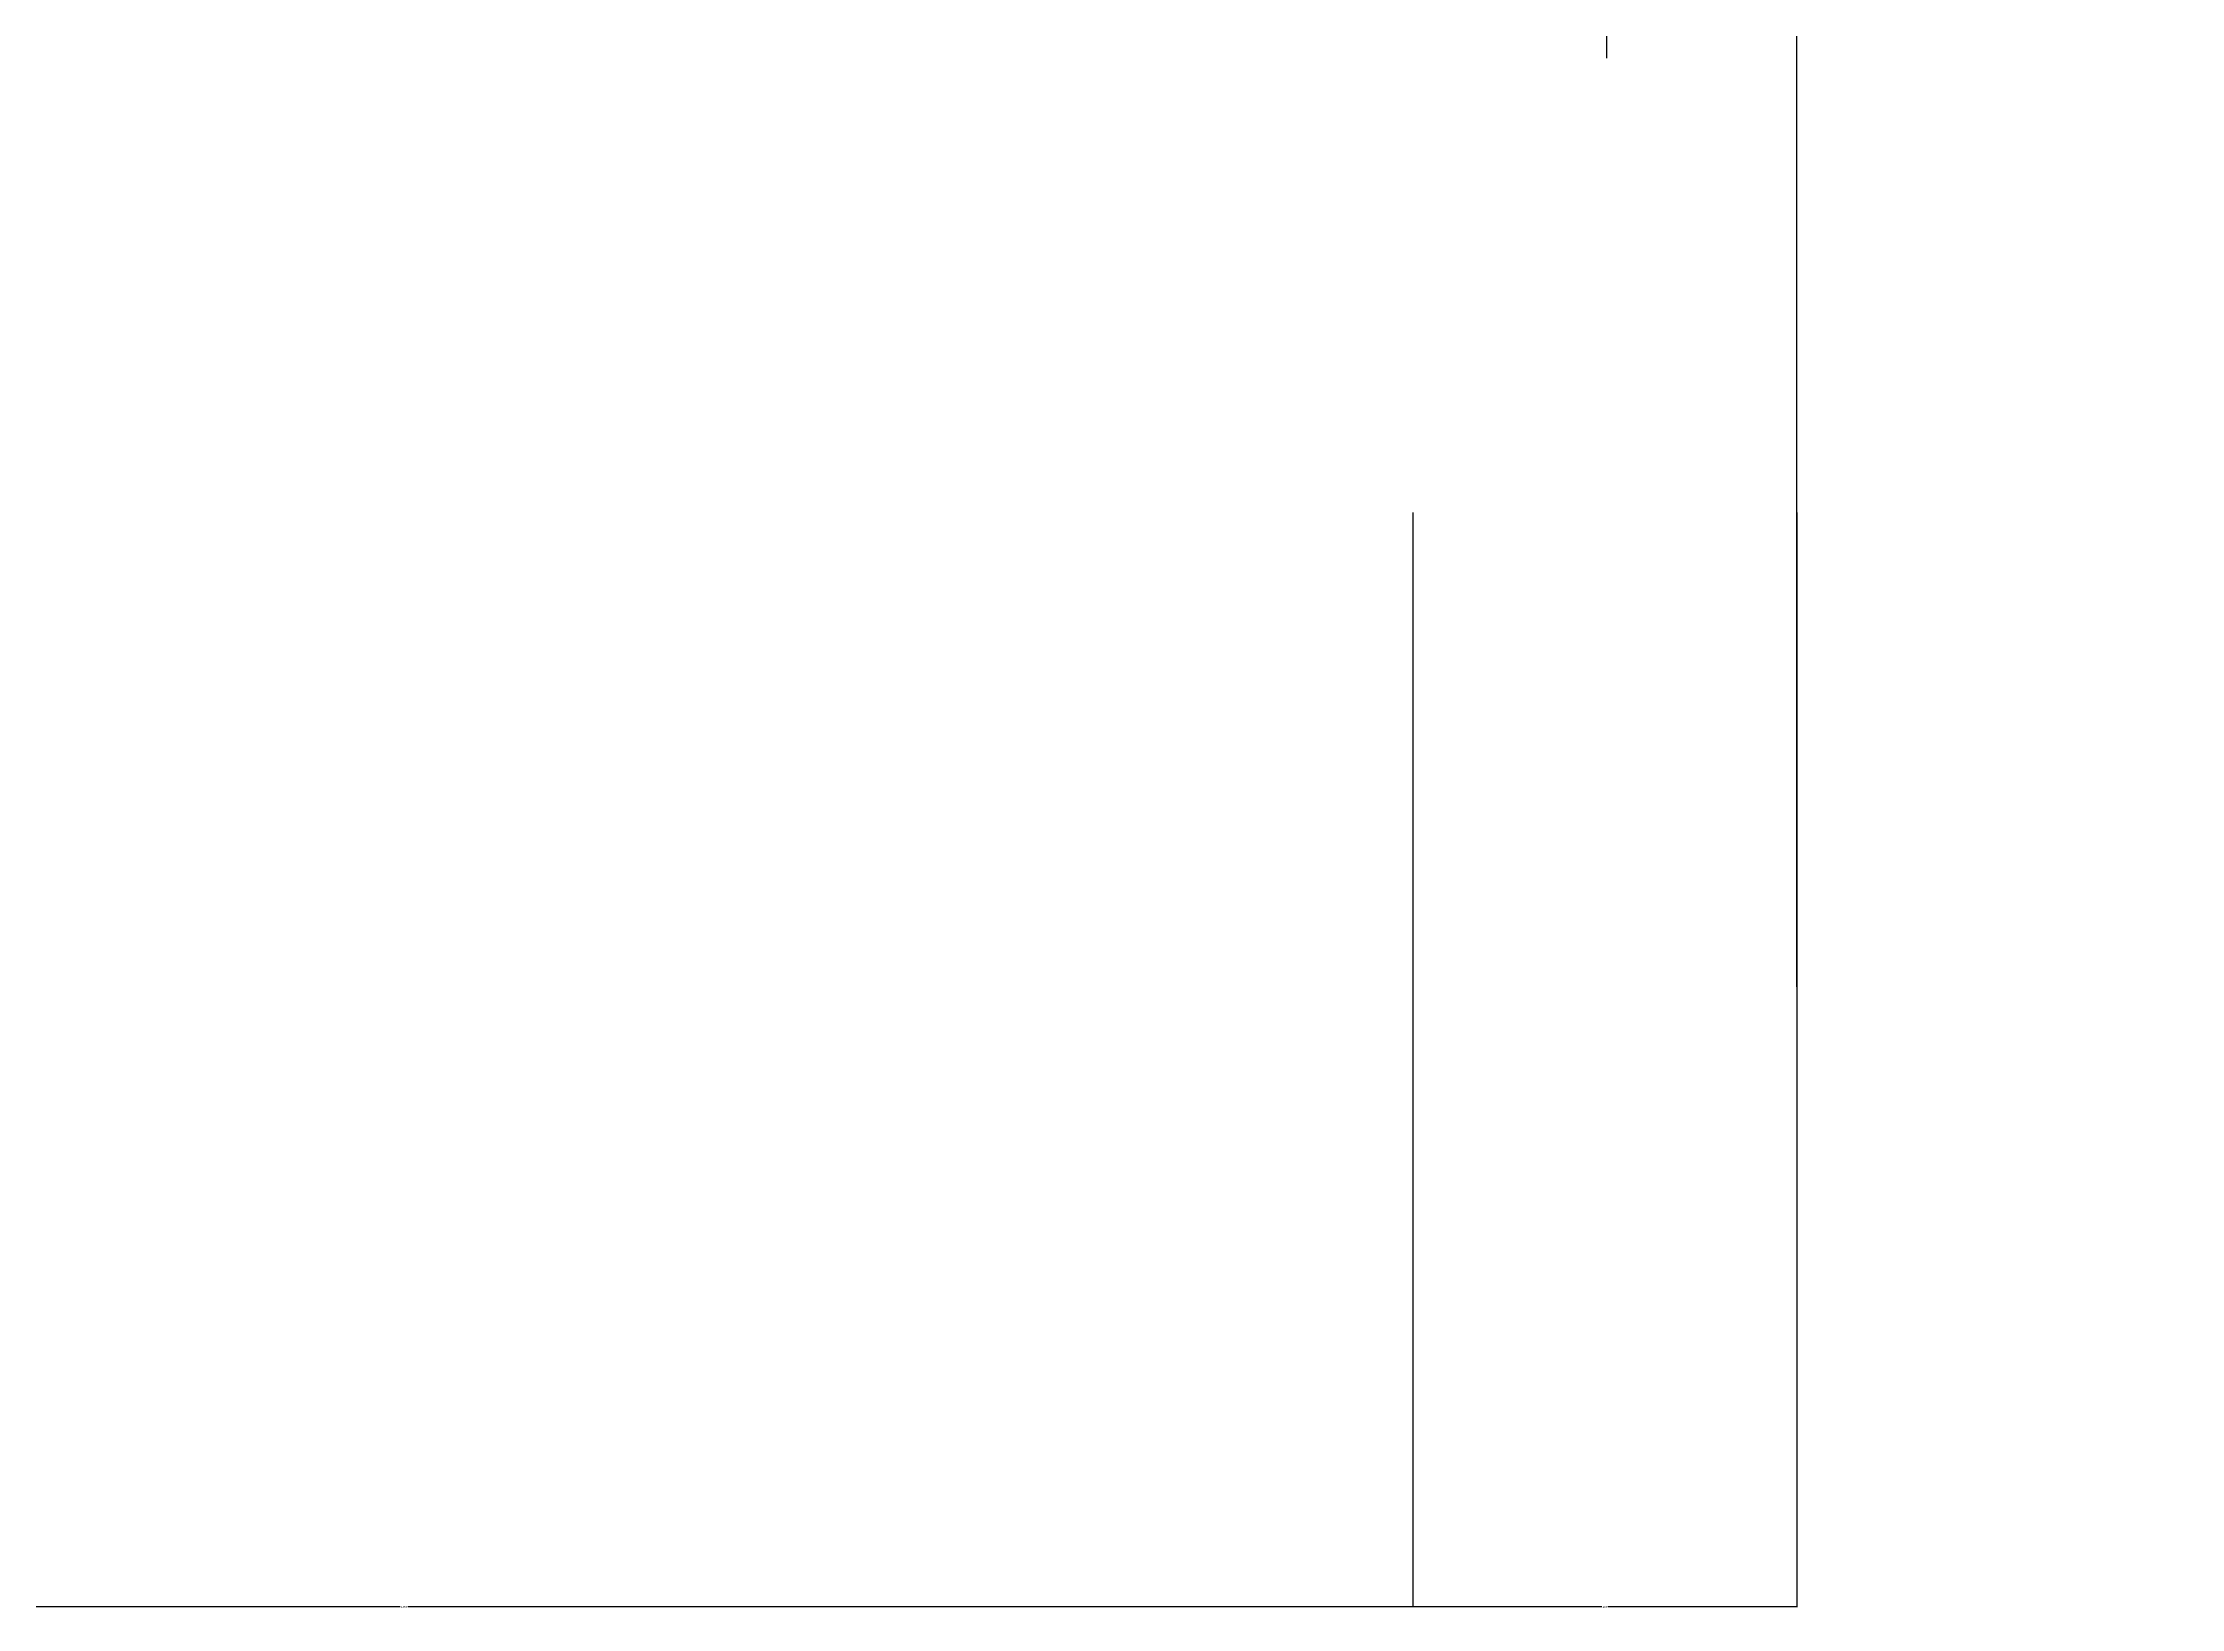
# Model space of a CAD drawing. Header units: metres. Extents: x 31158 to 39558, y -620 to 2330.
# Drawn here: x 38445 to 39558, y -27 to 788 of the extents above; entities that cross this region are included whole.
import ezdxf

# ---------------------------------------------------------------- set-up
doc = ezdxf.new("R2010")
doc.units = ezdxf.units.M
for name, color, linetype in [('2', 96, 'Continuous'), ('3', 2, 'Continuous'), ('PUB_DIM', 3, 'Continuous')]:
    doc.layers.add(name, color=color, linetype=linetype)
doc.dimstyles.get("Standard").update_dxf_attribs({"dimtxt": 2.5, "dimasz": 2.5, "dimexe": 1.25, "dimexo": 0.625, "dimtad": 1, "dimcen": 2.5, "dimazin": 3, "dimtfac": 1, "dimtmove": 0, "dimatfit": 3})

# ---------------------------------------------------------------- blocks, each defined once
blk = doc.blocks.new('_CLOSEDFILLED')
at = {"color": 0, "linetype": 'BYBLOCK'}
blk.add_solid([(-1, 0.2), (0, 0), (-1, -0.2)], dxfattribs=at)
blk = doc.blocks.new('*D4')
for p, q in [((38108.3, 543.29), (38108.3, -26.55)), ((39158.3, 543.29), (39158.3, -26.55)), ((38631.3, -26.55), (38108.05, -26.55)), ((39158.55, -26.55), (38635.3, -26.55))]:
    blk.add_line(p, q)
at = {"layer": 'Defpoints'}
for p in [(38108.3, 543.29), (39158.3, 543.29), (39158.3, -26.55)]:
    blk.add_point(p, dxfattribs=at)
at = {"layer": 'PUB_DIM', "xscale": 0.25, "yscale": 0.25}
blk.add_blockref('_CLOSEDFILLED', (38108.3, -26.55), dxfattribs=at)
at = {"layer": 'PUB_DIM', "xscale": 0.25, "yscale": 0.25, "rotation": 180}
blk.add_blockref('_CLOSEDFILLED', (39158.3, -26.55), dxfattribs=at)
at = {"layer": 'PUB_DIM', "insert": (38633.3, -26.55), "char_height": 1, "attachment_point": 5}
blk.add_mtext('1050', dxfattribs=at)
blk = doc.blocks.new('*D13')
for p, q in [((39158.3, 543.29), (39158.3, -26.55)), ((39358.3, 543.29), (39358.3, -26.55)), ((39256.8, -26.55), (39158.05, -26.55)), ((39358.55, -26.55), (39259.8, -26.55))]:
    blk.add_line(p, q)
at = {"layer": 'Defpoints'}
for p in [(39158.3, 543.29), (39358.3, 543.29), (39358.3, -26.55)]:
    blk.add_point(p, dxfattribs=at)
at = {"layer": 'PUB_DIM', "xscale": 0.25, "yscale": 0.25}
blk.add_blockref('_CLOSEDFILLED', (39158.3, -26.55), dxfattribs=at)
at = {"layer": 'PUB_DIM', "xscale": 0.25, "yscale": 0.25, "rotation": 180}
blk.add_blockref('_CLOSEDFILLED', (39358.3, -26.55), dxfattribs=at)
at = {"layer": 'PUB_DIM', "insert": (39258.3, -26.55), "char_height": 1, "attachment_point": 5}
blk.add_mtext('200', dxfattribs=at)

msp = doc.modelspace()

# ---------------------------------------------------------------- hatches: boundary and pattern name
at = {"layer": '2'}
h = msp.add_hatch(dxfattribs=at)
h.set_pattern_fill('ANSI31', scale=500)
h.paths.add_polyline_path([(31398.3, 2274.57), (31158.3, 2274.57), (31158.3, 296.26), (31398.3, 296.26)])
h.paths.add_polyline_path([(39558.3, 2274.57), (39358.3, 2274.57), (39358.3, 296.26), (39558.3, 296.26)])

# ---------------------------------------------------------------- linework, layer by layer
msp.add_line((39259.18, 815.82), (39259.18, 779.86), dxfattribs=at)
at = {"layer": '3'}
msp.add_line((39358.3, 296.26), (39358.3, 2274.57), dxfattribs=at)

# ---------------------------------------------------------------- dimensions: what is measured, and where the dimension line sits
at = {"layer": 'PUB_DIM'}
for base, p1, p2, picture, middle in [((39158.3, -26.55), (39158.3, 543.29), (38108.3, 543.29), '*D4', (38633.3, -26.55)), ((39358.3, -26.55), (39358.3, 543.29), (39158.3, 543.29), '*D13', (39258.3, -26.55))]:
    dim = msp.add_linear_dim(base=base, p1=p1, p2=p2, dimstyle='Standard', dxfattribs=at)
    dim.commit()
    dim.dimension.update_dxf_attribs({"geometry": picture, "text_midpoint": middle})

doc.saveas('drawing.dxf')
